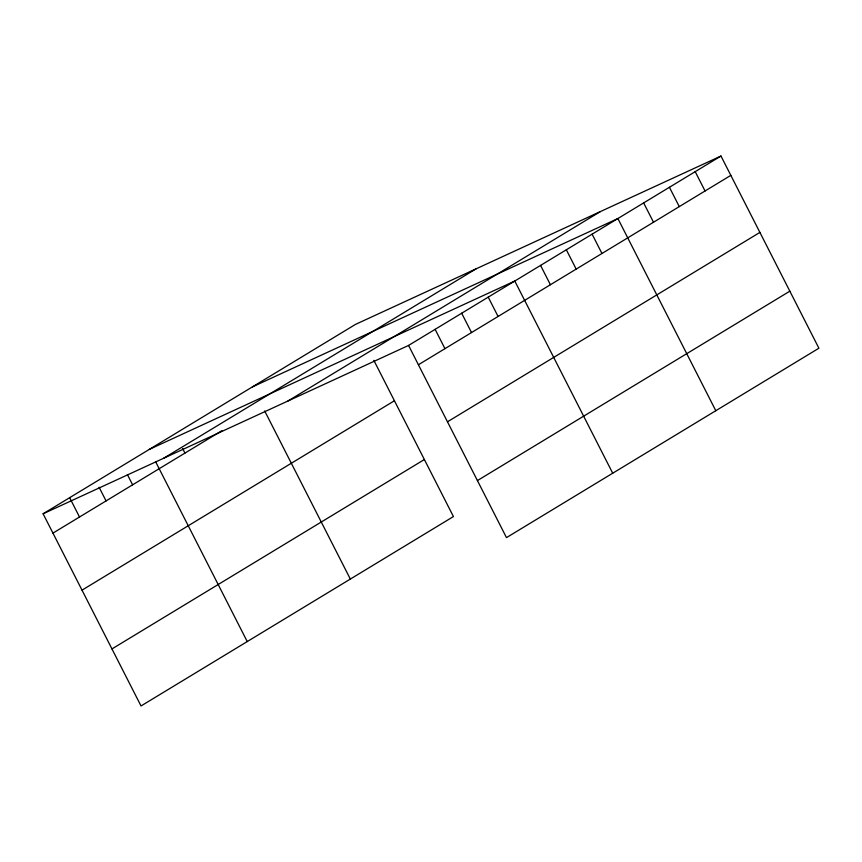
<?xml version="1.0" encoding="UTF-8"?>
<svg xmlns="http://www.w3.org/2000/svg" width="862" height="862" viewBox="0 0 862 862"><rect width="100%" height="100%" fill="white"/><g stroke="black" fill="none" stroke-linecap="round" stroke-linejoin="round"><path stroke-width="1.29" d="M373.839 360.348L453.434 516.564L141.023 705.967L43.1 513.784L355.521 324.381L720.977 156.033L818.9 348.216L506.479 537.619L408.566 345.436L720.977 156.033M163.705 458.228L476.115 268.825M52.948 533.115L221.922 430.677M287.962 400.992L600.372 211.589M418.415 364.755L730.825 175.363M82.009 590.158L394.43 400.755M447.475 421.798L759.896 232.406M111.952 648.924L424.373 459.521M477.419 480.576L789.84 291.173M252.415 386.887L617.882 218.539L715.805 410.721M149.32 449.393L514.786 281.034L612.71 473.216M43.1 513.784L408.566 345.436M695.203 171.657L705.051 190.987M669.429 187.28L679.278 206.611M643.655 202.915L653.504 222.234M592.108 234.162L601.956 253.493M566.334 249.786L576.182 269.116M540.56 265.41L550.409 284.74M488.226 297.131L498.074 316.462M461.676 313.229L471.525 332.56M435.116 329.338L444.964 348.657M264.688 410.969L350.338 579.07M182.625 448.542L184.942 453.089M155.699 461.892L247.243 641.576M127.404 474.585L132.619 484.821M99.108 487.267L106.058 500.919M69.66 497.686L79.509 517.017"/></g></svg>
